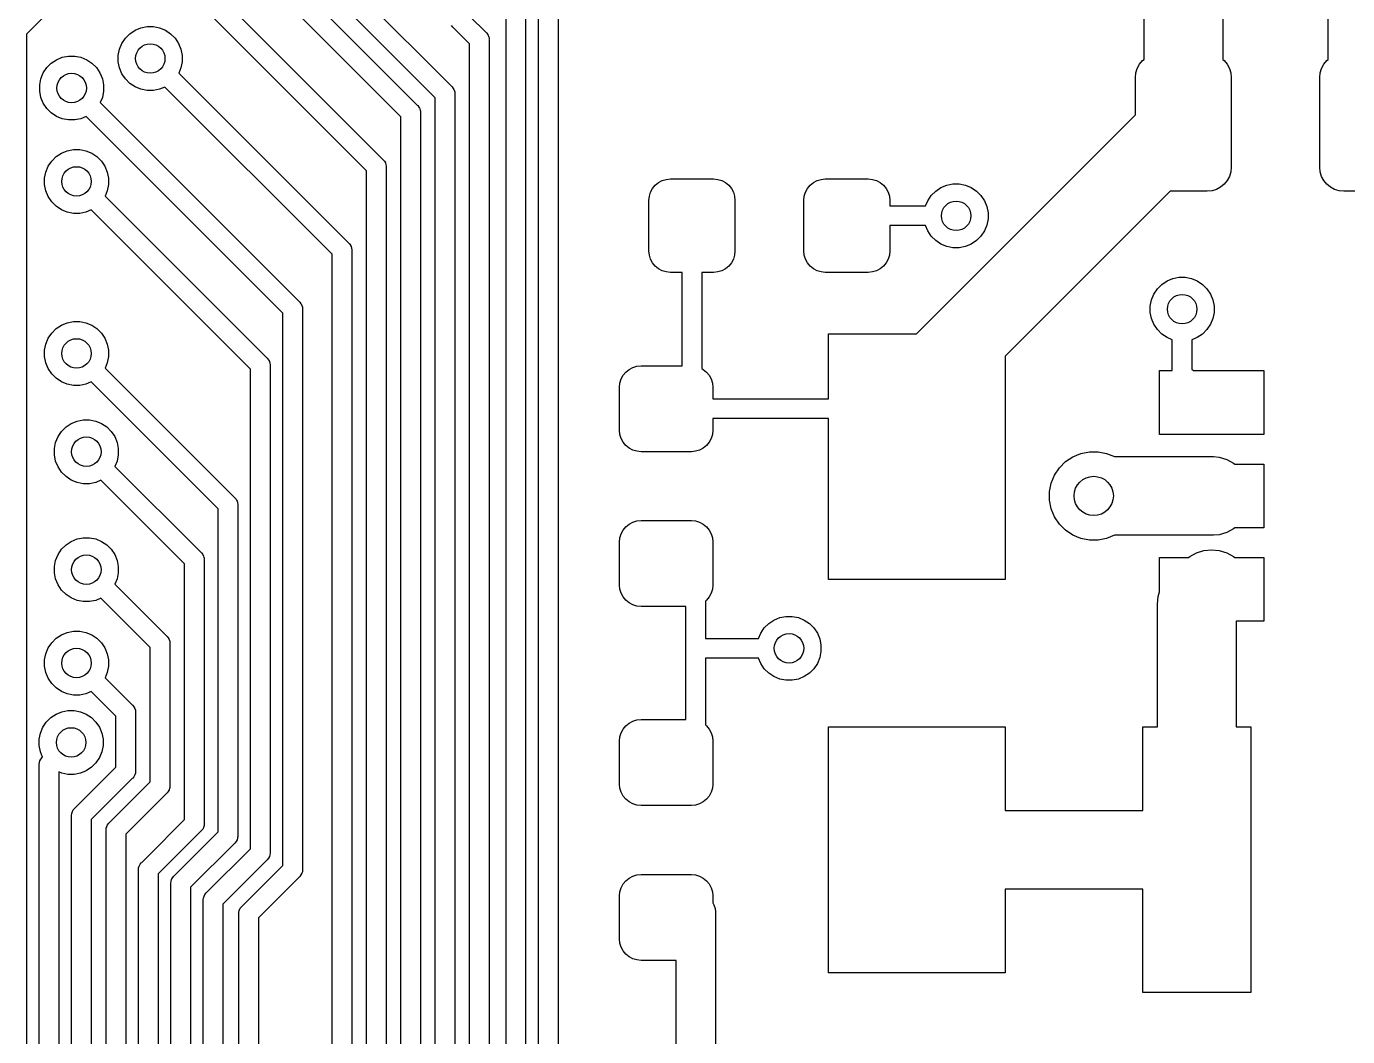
# Model space of a CAD drawing. Extents: x 1 to 84, y 1 to 137.
# Drawn here: x 49.14 to 62.58, y 47 to 57.28 of the extents above; entities that cross this region are included whole.
import ezdxf

# ---------------------------------------------------------------- set-up
doc = ezdxf.new("R2010")
doc.units = 0
doc.layers.add('BLACK', color=7, linetype='CONTINUOUS')

msp = doc.modelspace()

# ---------------------------------------------------------------- linework, layer by layer
at = {"layer": 'BLACK', "linetype": 'CONTINUOUS'}
for p, q in [((52.7414, 60.8), (49.14, 57.1986)), ((54.02, 31.2114), (54.02, 58.3568)), ((54.22, 58.3933), (54.22, 31.1749)), ((51.7402, 57.8513), (53.1172, 56.4742)), ((54.35, 31.0414), (54.35, 57.8451)), ((54.55, 57.8086), (54.55, 31.0049)), ((50.8902, 57.8013), (52.7672, 55.9242)), ((52.95, 56.3586), (51.5987, 57.7098)), ((52.6, 55.8086), (50.7487, 57.6598)), ((52.5, 57.6318), (53.4672, 56.6646)), ((60.5125, 56.9418), (60.5125, 57.6582)), ((61.3125, 57.6582), (61.3125, 56.9418)), ((62.3875, 56.9418), (62.3875, 57.5428)), ((53.3, 56.549), (52.3328, 57.5162)), ((50.3052, 57.2625), (50.368, 57.275)), ((50.368, 57.275), (50.432, 57.275)), ((50.432, 57.275), (50.4948, 57.2625)), ((53.4789, 57.2693), (53.4665, 57.2846)), ((53.4828, 57.2662), (53.4789, 57.2693)), ((53.65, 57.3818), (53.8172, 57.2146)), ((49.14, 57.1986), (49.14, 34.2614)), ((50.112, 57.1039), (50.1476, 57.1572)), ((50.1476, 57.1572), (50.1928, 57.2024)), ((50.1928, 57.2024), (50.2461, 57.238)), ((50.2461, 57.238), (50.3052, 57.2625)), ((50.4948, 57.2625), (50.5539, 57.238)), ((50.5539, 57.238), (50.6072, 57.2024)), ((50.6072, 57.2024), (50.6524, 57.1572)), ((50.6524, 57.1572), (50.688, 57.1039)), ((53.65, 57.099), (53.4828, 57.2662)), ((53.8172, 57.2146), (53.8211, 57.2114)), ((53.8211, 57.2114), (53.8335, 57.1962)), ((53.8335, 57.1962), (53.8361, 57.1914)), ((53.8361, 57.1914), (53.8428, 57.1788)), ((53.8428, 57.1788), (53.8468, 57.1658)), ((53.8468, 57.1658), (53.8486, 57.16)), ((53.8486, 57.16), (53.85, 57.1453)), ((53.85, 57.1453), (53.85, 57.1453)), ((53.85, 57.1453), (53.8505, 57.1404)), ((53.8505, 57.1404), (53.85, 57.1355)), ((53.85, 57.1355), (53.85, 31.3049)), ((50.075, 56.982), (50.0875, 57.0448)), ((50.0875, 57.0448), (50.112, 57.1039)), ((50.688, 57.1039), (50.7125, 57.0448)), ((50.7125, 57.0448), (50.725, 56.982)), ((53.65, 40.8328), (53.65, 57.099)), ((49.3476, 56.8572), (49.3928, 56.9024)), ((49.3928, 56.9024), (49.4461, 56.938)), ((49.4461, 56.938), (49.5052, 56.9625)), ((49.5052, 56.9625), (49.568, 56.975)), ((49.568, 56.975), (49.632, 56.975)), ((49.632, 56.975), (49.6948, 56.9625)), ((49.6948, 56.9625), (49.7539, 56.938)), ((49.7539, 56.938), (49.8072, 56.9024)), ((49.8072, 56.9024), (49.8524, 56.8572)), ((50.075, 56.918), (50.075, 56.982)), ((50.0875, 56.8552), (50.075, 56.918)), ((50.725, 56.918), (50.7125, 56.8552)), ((50.725, 56.982), (50.725, 56.918)), ((60.4436, 56.8495), (60.4661, 56.8917)), ((60.4661, 56.8917), (60.4964, 56.9286)), ((60.4964, 56.9286), (60.5125, 56.9418)), ((61.3125, 56.9418), (61.3286, 56.9286)), ((61.3286, 56.9286), (61.3589, 56.8917)), ((61.3589, 56.8917), (61.3814, 56.8495)), ((62.3186, 56.8495), (62.3411, 56.8917)), ((62.3411, 56.8917), (62.3714, 56.9286)), ((62.3714, 56.9286), (62.3875, 56.9418)), ((49.275, 56.682), (49.2875, 56.7448)), ((49.2875, 56.7448), (49.312, 56.8039)), ((49.312, 56.8039), (49.3476, 56.8572)), ((49.8524, 56.8572), (49.888, 56.8039)), ((49.888, 56.8039), (49.9125, 56.7448)), ((49.9125, 56.7448), (49.925, 56.682)), ((50.112, 56.7961), (50.0875, 56.8552)), ((50.1476, 56.7428), (50.112, 56.7961)), ((50.1928, 56.6976), (50.1476, 56.7428)), ((50.7125, 56.8552), (50.6902, 56.8013)), ((50.6902, 56.8013), (52.4172, 55.0742)), ((60.425, 56.7562), (60.4297, 56.8038)), ((60.425, 56.3782), (60.425, 56.7562)), ((60.4297, 56.8038), (60.4436, 56.8495)), ((61.3814, 56.8495), (61.3953, 56.8038)), ((61.3953, 56.8038), (61.4, 56.7562)), ((61.4, 56.7562), (61.4, 55.8438)), ((62.3, 56.7562), (62.3047, 56.8038)), ((62.3, 55.8438), (62.3, 56.7562)), ((62.3047, 56.8038), (62.3186, 56.8495)), ((49.275, 56.618), (49.275, 56.682)), ((49.2875, 56.5552), (49.275, 56.618)), ((49.925, 56.618), (49.9125, 56.5552)), ((49.925, 56.682), (49.925, 56.618)), ((50.2461, 56.662), (50.1928, 56.6976)), ((50.3052, 56.6375), (50.2461, 56.662)), ((50.368, 56.625), (50.3052, 56.6375)), ((50.432, 56.625), (50.368, 56.625)), ((50.4948, 56.6375), (50.432, 56.625)), ((50.5487, 56.6598), (50.4948, 56.6375)), ((52.25, 54.9586), (50.5487, 56.6598)), ((53.4672, 56.6646), (53.4711, 56.6614)), ((53.4711, 56.6614), (53.4835, 56.6462)), ((53.4835, 56.6462), (53.49, 56.6342)), ((53.49, 56.6342), (53.4928, 56.6288)), ((53.4928, 56.6288), (53.4986, 56.61)), ((53.4986, 56.61), (53.5005, 56.5904)), ((49.312, 56.4961), (49.2875, 56.5552)), ((49.3476, 56.4428), (49.312, 56.4961)), ((49.9125, 56.5552), (49.8902, 56.5013)), ((49.8902, 56.5013), (51.9172, 54.4742)), ((53.1172, 56.4742), (53.1211, 56.4711)), ((53.1211, 56.4711), (53.1335, 56.4558)), ((53.3, 31.4414), (53.3, 56.549)), ((53.5005, 56.5904), (53.5, 56.5855)), ((53.5, 56.5855), (53.5, 31.4049)), ((49.3928, 56.3976), (49.3476, 56.4428)), ((49.4461, 56.362), (49.3928, 56.3976)), ((49.5052, 56.3375), (49.4461, 56.362)), ((49.568, 56.325), (49.5052, 56.3375)), ((49.6948, 56.3375), (49.632, 56.325)), ((49.7487, 56.3598), (49.6948, 56.3375)), ((51.75, 54.3586), (49.7487, 56.3598)), ((52.95, 31.5914), (52.95, 56.3586)), ((53.1335, 56.4558), (53.1386, 56.4464)), ((53.1386, 56.4464), (53.1428, 56.4385)), ((53.1428, 56.4385), (53.1482, 56.4209)), ((53.1482, 56.4209), (53.1486, 56.4196)), ((53.1486, 56.4196), (53.15, 56.4049)), ((53.15, 56.4049), (53.15, 56.4049)), ((53.15, 56.4049), (53.1505, 56.4)), ((53.1505, 56.4), (53.15, 56.3951)), ((53.15, 56.3951), (53.15, 31.5549)), ((58.1968, 54.15), (60.425, 56.3782)), ((49.632, 56.325), (49.568, 56.325)), ((49.3976, 55.9072), (49.4428, 55.9524)), ((49.4428, 55.9524), (49.4961, 55.988)), ((49.4961, 55.988), (49.5552, 56.0125)), ((49.5552, 56.0125), (49.618, 56.025)), ((49.618, 56.025), (49.682, 56.025)), ((49.682, 56.025), (49.7448, 56.0125)), ((49.7448, 56.0125), (49.8039, 55.988)), ((49.8039, 55.988), (49.8572, 55.9524)), ((49.8572, 55.9524), (49.9024, 55.9072)), ((49.325, 55.732), (49.3375, 55.7948)), ((49.3375, 55.7948), (49.362, 55.8539)), ((49.362, 55.8539), (49.3976, 55.9072)), ((49.9024, 55.9072), (49.938, 55.8539)), ((49.938, 55.8539), (49.9625, 55.7948)), ((49.9625, 55.7948), (49.975, 55.732)), ((52.6, 32.0914), (52.6, 55.8086)), ((52.7672, 55.9242), (52.7711, 55.9211)), ((52.7711, 55.9211), (52.7742, 55.9172)), ((52.7742, 55.9172), (52.7742, 55.9172)), ((52.7742, 55.9172), (52.7749, 55.9164)), ((52.7749, 55.9164), (52.7835, 55.9058)), ((52.7835, 55.9058), (52.7928, 55.8885)), ((52.7928, 55.8885), (52.7986, 55.8696)), ((52.7986, 55.8696), (52.8, 55.8549)), ((52.8, 55.8549), (52.8, 55.8549)), ((52.8, 55.8549), (52.8005, 55.85)), ((52.8005, 55.85), (52.8, 55.8451)), ((52.8, 55.8451), (52.8, 32.0549)), ((61.3953, 55.7962), (61.3814, 55.7505)), ((61.4, 55.8438), (61.3953, 55.7962)), ((62.3047, 55.7962), (62.3, 55.8438)), ((62.3186, 55.7505), (62.3047, 55.7962)), ((49.325, 55.668), (49.325, 55.732)), ((49.3375, 55.6052), (49.325, 55.668)), ((49.975, 55.668), (49.9625, 55.6052)), ((49.975, 55.732), (49.975, 55.668)), ((55.5119, 55.6278), (55.5391, 55.6609)), ((55.5391, 55.6609), (55.5722, 55.6881)), ((55.5722, 55.6881), (55.61, 55.7083)), ((55.61, 55.7083), (55.6511, 55.7208)), ((55.6511, 55.7208), (55.6937, 55.725)), ((55.6937, 55.725), (56.1312, 55.725)), ((56.1312, 55.725), (56.1739, 55.7208)), ((56.1739, 55.7208), (56.215, 55.7083)), ((56.215, 55.7083), (56.2528, 55.6881)), ((56.2528, 55.6881), (56.2859, 55.6609)), ((56.2859, 55.6609), (56.3131, 55.6278)), ((57.0869, 55.6278), (57.1141, 55.6609)), ((57.1141, 55.6609), (57.1472, 55.6881)), ((57.1472, 55.6881), (57.185, 55.7083)), ((57.185, 55.7083), (57.2261, 55.7208)), ((57.2261, 55.7208), (57.2687, 55.725)), ((57.2687, 55.725), (57.7062, 55.725)), ((57.7062, 55.725), (57.7489, 55.7208)), ((57.7489, 55.7208), (57.79, 55.7083)), ((57.79, 55.7083), (57.8278, 55.6881)), ((57.8278, 55.6881), (57.8609, 55.6609)), ((57.8609, 55.6609), (57.8881, 55.6278)), ((58.4461, 55.638), (58.5052, 55.6625)), ((58.5052, 55.6625), (58.568, 55.675)), ((58.568, 55.675), (58.632, 55.675)), ((58.632, 55.675), (58.6948, 55.6625)), ((58.6948, 55.6625), (58.7539, 55.638)), ((61.3286, 55.6714), (61.2917, 55.6411)), ((61.3589, 55.7083), (61.3286, 55.6714)), ((61.3814, 55.7505), (61.3589, 55.7083)), ((62.3411, 55.7083), (62.3186, 55.7505)), ((62.3714, 55.6714), (62.3411, 55.7083)), ((62.4083, 55.6411), (62.3714, 55.6714)), ((49.362, 55.5461), (49.3375, 55.6052)), ((49.3976, 55.4928), (49.362, 55.5461)), ((49.9625, 55.6052), (49.9402, 55.5513)), ((49.9402, 55.5513), (51.5872, 53.9042)), ((55.475, 55.5062), (55.4792, 55.5489)), ((55.4792, 55.5489), (55.4917, 55.59)), ((55.4917, 55.59), (55.5119, 55.6278)), ((56.3131, 55.6278), (56.3333, 55.59)), ((56.3333, 55.59), (56.3458, 55.5489)), ((56.3458, 55.5489), (56.35, 55.5062)), ((57.05, 55.5062), (57.0542, 55.5489)), ((57.0542, 55.5489), (57.0667, 55.59)), ((57.0667, 55.59), (57.0869, 55.6278)), ((57.8881, 55.6278), (57.9083, 55.59)), ((57.9083, 55.59), (57.9208, 55.5489)), ((57.9208, 55.5489), (57.925, 55.5062)), ((58.312, 55.5039), (58.3476, 55.5572)), ((58.3476, 55.5572), (58.3928, 55.6024)), ((58.3928, 55.6024), (58.4461, 55.638)), ((58.7539, 55.638), (58.8072, 55.6024)), ((58.8072, 55.6024), (58.8524, 55.5572)), ((58.8524, 55.5572), (58.888, 55.5039)), ((60.7782, 55.6), (59.1, 53.9218)), ((61.1562, 55.6), (60.7782, 55.6)), ((61.2038, 55.6047), (61.1562, 55.6)), ((61.2495, 55.6186), (61.2038, 55.6047)), ((61.2917, 55.6411), (61.2495, 55.6186)), ((62.4505, 55.6186), (62.4083, 55.6411)), ((62.4962, 55.6047), (62.4505, 55.6186)), ((62.5437, 55.6), (62.4962, 55.6047)), ((63.0312, 55.6), (62.5437, 55.6)), ((49.4428, 55.4476), (49.3976, 55.4928)), ((49.4961, 55.412), (49.4428, 55.4476)), ((49.5552, 55.3875), (49.4961, 55.412)), ((49.618, 55.375), (49.5552, 55.3875)), ((49.7448, 55.3875), (49.682, 55.375)), ((49.7987, 55.4098), (49.7448, 55.3875)), ((51.42, 53.7886), (49.7987, 55.4098)), ((55.475, 54.9937), (55.475, 55.5062)), ((56.35, 55.5062), (56.35, 54.9937)), ((57.05, 54.9937), (57.05, 55.5062)), ((57.925, 55.5062), (57.925, 55.45)), ((57.925, 55.45), (58.2896, 55.45)), ((58.2896, 55.45), (58.312, 55.5039)), ((58.888, 55.5039), (58.9125, 55.4448)), ((58.9125, 55.4448), (58.925, 55.382)), ((49.682, 55.375), (49.618, 55.375)), ((58.9125, 55.2552), (58.888, 55.1961)), ((58.925, 55.318), (58.9125, 55.2552)), ((58.925, 55.382), (58.925, 55.318)), ((58.2896, 55.25), (57.925, 55.25)), ((57.925, 55.25), (57.925, 54.9937)), ((58.312, 55.1961), (58.2896, 55.25)), ((58.3476, 55.1428), (58.312, 55.1961)), ((58.3928, 55.0976), (58.3476, 55.1428)), ((58.8524, 55.1428), (58.8072, 55.0976)), ((58.888, 55.1961), (58.8524, 55.1428)), ((52.4172, 55.0742), (52.4211, 55.0711)), ((52.4211, 55.0711), (52.4242, 55.0672)), ((52.4242, 55.0672), (52.4242, 55.0672)), ((52.4242, 55.0672), (52.4271, 55.0636)), ((52.4271, 55.0636), (52.4335, 55.0558)), ((52.4335, 55.0558), (52.4428, 55.0385)), ((52.4428, 55.0385), (52.4486, 55.0196)), ((52.4486, 55.0196), (52.45, 55.0049)), ((52.45, 55.0049), (52.45, 55.0049)), ((52.45, 55.0049), (52.4505, 55)), ((52.4505, 55), (52.45, 54.9951)), ((52.45, 54.9951), (52.45, 32.5562)), ((55.4792, 54.9511), (55.475, 54.9937)), ((56.35, 54.9937), (56.3458, 54.9511)), ((57.0542, 54.9511), (57.05, 54.9937)), ((57.925, 54.9937), (57.9208, 54.9511)), ((58.4461, 55.062), (58.3928, 55.0976)), ((58.5052, 55.0375), (58.4461, 55.062)), ((58.568, 55.025), (58.5052, 55.0375)), ((58.632, 55.025), (58.568, 55.025)), ((58.6948, 55.0375), (58.632, 55.025)), ((58.7539, 55.062), (58.6948, 55.0375)), ((58.8072, 55.0976), (58.7539, 55.062)), ((52.25, 32.5928), (52.25, 54.9586)), ((55.4917, 54.91), (55.4792, 54.9511)), ((55.5119, 54.8722), (55.4917, 54.91)), ((55.5391, 54.8391), (55.5119, 54.8722)), ((56.3131, 54.8722), (56.2859, 54.8391)), ((56.3333, 54.91), (56.3131, 54.8722)), ((56.3458, 54.9511), (56.3333, 54.91)), ((57.0667, 54.91), (57.0542, 54.9511)), ((57.0869, 54.8722), (57.0667, 54.91)), ((57.1141, 54.8391), (57.0869, 54.8722)), ((57.8881, 54.8722), (57.8609, 54.8391)), ((57.9083, 54.91), (57.8881, 54.8722)), ((57.9208, 54.9511), (57.9083, 54.91)), ((55.5722, 54.8119), (55.5391, 54.8391)), ((55.61, 54.7917), (55.5722, 54.8119)), ((55.6511, 54.7792), (55.61, 54.7917)), ((55.6937, 54.775), (55.6511, 54.7792)), ((55.8125, 54.775), (55.6937, 54.775)), ((55.8125, 53.825), (55.8125, 54.775)), ((56.1312, 54.775), (56.0125, 54.775)), ((56.0125, 54.775), (56.0125, 53.7963)), ((56.1739, 54.7792), (56.1312, 54.775)), ((56.215, 54.7917), (56.1739, 54.7792)), ((56.2528, 54.8119), (56.215, 54.7917)), ((56.2859, 54.8391), (56.2528, 54.8119)), ((57.1472, 54.8119), (57.1141, 54.8391)), ((57.185, 54.7917), (57.1472, 54.8119)), ((57.2261, 54.7792), (57.185, 54.7917)), ((57.2687, 54.775), (57.2261, 54.7792)), ((57.7062, 54.775), (57.2687, 54.775)), ((57.7489, 54.7792), (57.7062, 54.775)), ((57.79, 54.7917), (57.7489, 54.7792)), ((57.8278, 54.8119), (57.79, 54.7917)), ((57.8609, 54.8391), (57.8278, 54.8119)), ((60.8052, 54.7125), (60.868, 54.725)), ((60.868, 54.725), (60.932, 54.725)), ((60.932, 54.725), (60.9948, 54.7125)), ((60.612, 54.5539), (60.6476, 54.6072)), ((60.6476, 54.6072), (60.6928, 54.6524)), ((60.6928, 54.6524), (60.7461, 54.688)), ((60.7461, 54.688), (60.8052, 54.7125)), ((60.9948, 54.7125), (61.0539, 54.688)), ((61.0539, 54.688), (61.1072, 54.6524)), ((61.1072, 54.6524), (61.1524, 54.6072)), ((61.1524, 54.6072), (61.188, 54.5539)), ((51.9172, 54.4742), (51.9211, 54.4711)), ((51.9211, 54.4711), (51.9335, 54.4558)), ((51.9335, 54.4558), (51.9344, 54.4542)), ((51.9344, 54.4542), (51.9428, 54.4385)), ((60.575, 54.432), (60.5875, 54.4948)), ((60.5875, 54.4948), (60.612, 54.5539)), ((61.188, 54.5539), (61.2125, 54.4948)), ((61.2125, 54.4948), (61.225, 54.432)), ((51.75, 48.7414), (51.75, 54.3586)), ((51.9428, 54.4385), (51.9486, 54.4196)), ((51.9486, 54.4196), (51.9505, 54.4)), ((51.9505, 54.4), (51.95, 54.3951)), ((51.95, 54.3951), (51.95, 48.7049)), ((60.575, 54.368), (60.575, 54.432)), ((60.5875, 54.3052), (60.575, 54.368)), ((61.225, 54.368), (61.2125, 54.3052)), ((61.225, 54.432), (61.225, 54.368)), ((49.3976, 54.1572), (49.4428, 54.2024)), ((49.4428, 54.2024), (49.4961, 54.238)), ((49.4961, 54.238), (49.5552, 54.2625)), ((49.5552, 54.2625), (49.618, 54.275)), ((49.618, 54.275), (49.682, 54.275)), ((49.682, 54.275), (49.7448, 54.2625)), ((49.7448, 54.2625), (49.8039, 54.238)), ((49.8039, 54.238), (49.8572, 54.2024)), ((49.8572, 54.2024), (49.9024, 54.1572)), ((60.612, 54.2461), (60.5875, 54.3052)), ((60.6476, 54.1928), (60.612, 54.2461)), ((60.6928, 54.1476), (60.6476, 54.1928)), ((61.1524, 54.1928), (61.1072, 54.1476)), ((61.188, 54.2461), (61.1524, 54.1928)), ((61.2125, 54.3052), (61.188, 54.2461)), ((49.325, 53.982), (49.3375, 54.0448)), ((49.3375, 54.0448), (49.362, 54.1039)), ((49.362, 54.1039), (49.3976, 54.1572)), ((49.9024, 54.1572), (49.938, 54.1039)), ((49.938, 54.1039), (49.9625, 54.0448)), ((49.9625, 54.0448), (49.975, 53.982)), ((57.3, 53.4875), (57.3, 54.15)), ((57.3, 54.15), (58.1968, 54.15)), ((60.7461, 54.112), (60.6928, 54.1476)), ((60.8, 54.0896), (60.7461, 54.112)), ((60.8, 53.775), (60.8, 54.0896)), ((61.0539, 54.112), (61, 54.0896)), ((61, 54.0896), (61, 53.7914)), ((61.1072, 54.1476), (61.0539, 54.112)), ((49.325, 53.918), (49.325, 53.982)), ((49.3375, 53.8552), (49.325, 53.918)), ((49.975, 53.918), (49.9625, 53.8552)), ((49.975, 53.982), (49.975, 53.918)), ((59.1, 53.9218), (59.1, 51.65)), ((49.362, 53.7961), (49.3375, 53.8552)), ((49.3976, 53.7428), (49.362, 53.7961)), ((49.9625, 53.8552), (49.9402, 53.8013)), ((49.9402, 53.8013), (51.2572, 52.4842)), ((51.42, 48.9114), (51.42, 53.7886)), ((51.5872, 53.9042), (51.591, 53.9011)), ((51.591, 53.9011), (51.6035, 53.8858)), ((51.6035, 53.8858), (51.6079, 53.8777)), ((51.6079, 53.8777), (51.6128, 53.8685)), ((51.6128, 53.8685), (51.6178, 53.8519)), ((51.6178, 53.8519), (51.6185, 53.8496)), ((51.6185, 53.8496), (51.62, 53.8349)), ((51.62, 53.8349), (51.62, 53.8349)), ((51.62, 53.8349), (51.6205, 53.83)), ((51.6205, 53.83), (51.62, 53.8251)), ((51.62, 53.8251), (51.62, 48.8749)), ((55.2391, 53.7609), (55.2722, 53.7881)), ((55.2722, 53.7881), (55.31, 53.8083)), ((55.31, 53.8083), (55.3511, 53.8208)), ((55.3511, 53.8208), (55.3937, 53.825)), ((55.3937, 53.825), (55.8125, 53.825)), ((56.0125, 53.7963), (56.0278, 53.7881)), ((56.0278, 53.7881), (56.0609, 53.7609)), ((60.67, 53.125), (60.67, 53.775)), ((60.67, 53.775), (60.8, 53.775)), ((61, 53.7914), (61.0164, 53.775)), ((61.0164, 53.775), (61.73, 53.775)), ((61.73, 53.775), (61.73, 53.125)), ((49.4428, 53.6976), (49.3976, 53.7428)), ((49.4961, 53.662), (49.4428, 53.6976)), ((49.5552, 53.6375), (49.4961, 53.662)), ((49.7987, 53.6598), (49.7448, 53.6375)), ((51.09, 52.3686), (49.7987, 53.6598)), ((55.175, 53.6062), (55.1792, 53.6489)), ((55.1792, 53.6489), (55.1917, 53.69)), ((55.1917, 53.69), (55.2119, 53.7278)), ((55.2119, 53.7278), (55.2391, 53.7609)), ((56.0609, 53.7609), (56.0881, 53.7278)), ((56.0881, 53.7278), (56.1083, 53.69)), ((56.1083, 53.69), (56.1208, 53.6489)), ((56.1208, 53.6489), (56.125, 53.6062)), ((49.618, 53.625), (49.5552, 53.6375)), ((49.682, 53.625), (49.618, 53.625)), ((49.7448, 53.6375), (49.682, 53.625)), ((55.175, 53.1687), (55.175, 53.6062)), ((56.125, 53.6062), (56.125, 53.4875)), ((56.125, 53.4875), (57.3, 53.4875)), ((49.5428, 53.2024), (49.5961, 53.238)), ((49.5961, 53.238), (49.6552, 53.2625)), ((49.6552, 53.2625), (49.718, 53.275)), ((49.718, 53.275), (49.782, 53.275)), ((49.782, 53.275), (49.8448, 53.2625)), ((49.8448, 53.2625), (49.9039, 53.238)), ((49.9039, 53.238), (49.9572, 53.2024)), ((57.3, 53.2875), (56.125, 53.2875)), ((56.125, 53.2875), (56.125, 53.1687)), ((57.3, 51.65), (57.3, 53.2875)), ((49.4375, 53.0448), (49.462, 53.1039)), ((49.462, 53.1039), (49.4976, 53.1572)), ((49.4976, 53.1572), (49.5428, 53.2024)), ((49.9572, 53.2024), (50.0024, 53.1572)), ((50.0024, 53.1572), (50.038, 53.1039)), ((50.038, 53.1039), (50.0625, 53.0448)), ((55.1792, 53.1261), (55.175, 53.1687)), ((55.1917, 53.085), (55.1792, 53.1261)), ((56.1208, 53.1261), (56.1083, 53.085)), ((56.125, 53.1687), (56.1208, 53.1261)), ((61.73, 53.125), (60.67, 53.125)), ((49.425, 52.982), (49.4375, 53.0448)), ((49.425, 52.918), (49.425, 52.982)), ((50.0625, 53.0448), (50.075, 52.982)), ((50.075, 52.982), (50.075, 52.918)), ((55.2119, 53.0472), (55.1917, 53.085)), ((55.2391, 53.0141), (55.2119, 53.0472)), ((55.2722, 52.9869), (55.2391, 53.0141)), ((55.31, 52.9667), (55.2722, 52.9869)), ((56.0278, 52.9869), (55.99, 52.9667)), ((56.0609, 53.0141), (56.0278, 52.9869)), ((56.0881, 53.0472), (56.0609, 53.0141)), ((56.1083, 53.085), (56.0881, 53.0472)), ((49.4375, 52.8552), (49.425, 52.918)), ((49.462, 52.7961), (49.4375, 52.8552)), ((50.0625, 52.8552), (50.0402, 52.8013)), ((50.075, 52.918), (50.0625, 52.8552)), ((55.3511, 52.9542), (55.31, 52.9667)), ((55.3937, 52.95), (55.3511, 52.9542)), ((55.9062, 52.95), (55.3937, 52.95)), ((55.9489, 52.9542), (55.9062, 52.95)), ((55.99, 52.9667), (55.9489, 52.9542)), ((59.6505, 52.7869), (59.7131, 52.8495)), ((59.7131, 52.8495), (59.7868, 52.8988)), ((59.7868, 52.8988), (59.8687, 52.9327)), ((59.8687, 52.9327), (59.9557, 52.95)), ((59.9557, 52.95), (60.0443, 52.95)), ((60.0443, 52.95), (60.1313, 52.9327)), ((60.1313, 52.9327), (60.2102, 52.9)), ((60.2102, 52.9), (61.2196, 52.9)), ((61.2196, 52.9), (61.2784, 52.8942)), ((61.2784, 52.8942), (61.3538, 52.8713)), ((61.3538, 52.8713), (61.4233, 52.8342)), ((61.4233, 52.8342), (61.4345, 52.825)), ((49.4976, 52.7428), (49.462, 52.7961)), ((49.5428, 52.6976), (49.4976, 52.7428)), ((50.0402, 52.8013), (50.9172, 51.9242)), ((59.5673, 52.6313), (59.6012, 52.7132)), ((59.6012, 52.7132), (59.6505, 52.7869)), ((61.4345, 52.825), (61.73, 52.825)), ((61.73, 52.825), (61.73, 52.175)), ((49.5961, 52.662), (49.5428, 52.6976)), ((49.6552, 52.6375), (49.5961, 52.662)), ((49.718, 52.625), (49.6552, 52.6375)), ((49.782, 52.625), (49.718, 52.625)), ((49.8448, 52.6375), (49.782, 52.625)), ((49.8987, 52.6598), (49.8448, 52.6375)), ((50.75, 51.8086), (49.8987, 52.6598)), ((59.55, 52.5443), (59.5673, 52.6313)), ((51.2572, 52.4842), (51.261, 52.4811)), ((51.261, 52.4811), (51.2735, 52.4658)), ((51.2735, 52.4658), (51.2778, 52.4578)), ((51.2778, 52.4578), (51.2828, 52.4485)), ((51.2828, 52.4485), (51.2864, 52.4365)), ((51.2864, 52.4365), (51.2885, 52.4296)), ((51.2885, 52.4296), (51.29, 52.4149)), ((59.55, 52.4557), (59.55, 52.5443)), ((59.5673, 52.3687), (59.55, 52.4557)), ((51.09, 49.0814), (51.09, 52.3686)), ((51.29, 52.4149), (51.29, 52.4149)), ((51.29, 52.4149), (51.2905, 52.41)), ((51.2905, 52.41), (51.29, 52.4051)), ((51.29, 52.4051), (51.29, 49.0449)), ((59.6012, 52.2868), (59.5673, 52.3687)), ((55.2119, 52.1528), (55.2391, 52.1859)), ((55.2391, 52.1859), (55.2722, 52.2131)), ((55.2722, 52.2131), (55.31, 52.2333)), ((55.31, 52.2333), (55.3511, 52.2458)), ((55.3511, 52.2458), (55.3937, 52.25)), ((55.3937, 52.25), (55.9062, 52.25)), ((55.9062, 52.25), (55.9489, 52.2458)), ((55.9489, 52.2458), (55.99, 52.2333)), ((55.99, 52.2333), (56.0278, 52.2131)), ((56.0278, 52.2131), (56.0609, 52.1859)), ((56.0609, 52.1859), (56.0881, 52.1528)), ((59.6505, 52.2131), (59.6012, 52.2868)), ((59.7131, 52.1505), (59.6505, 52.2131)), ((61.4233, 52.1658), (61.3538, 52.1287)), ((61.4345, 52.175), (61.4233, 52.1658)), ((61.73, 52.175), (61.4345, 52.175)), ((49.5428, 52.0024), (49.5961, 52.038)), ((49.5961, 52.038), (49.6552, 52.0625)), ((49.6552, 52.0625), (49.718, 52.075)), ((49.718, 52.075), (49.782, 52.075)), ((49.782, 52.075), (49.8448, 52.0625)), ((49.8448, 52.0625), (49.9039, 52.038)), ((49.9039, 52.038), (49.9572, 52.0024)), ((55.175, 52.0312), (55.1792, 52.0739)), ((55.175, 51.5938), (55.175, 52.0312)), ((55.1792, 52.0739), (55.1917, 52.115)), ((55.1917, 52.115), (55.2119, 52.1528)), ((56.0881, 52.1528), (56.1083, 52.115)), ((56.1083, 52.115), (56.1208, 52.0739)), ((56.1208, 52.0739), (56.125, 52.0312)), ((56.125, 52.0312), (56.125, 51.5938)), ((59.7868, 52.1012), (59.7131, 52.1505)), ((59.8687, 52.0673), (59.7868, 52.1012)), ((59.9557, 52.05), (59.8687, 52.0673)), ((60.0443, 52.05), (59.9557, 52.05)), ((60.1313, 52.0673), (60.0443, 52.05)), ((60.2102, 52.1), (60.1313, 52.0673)), ((61.2196, 52.1), (60.2102, 52.1)), ((61.2784, 52.1058), (61.2196, 52.1)), ((61.3538, 52.1287), (61.2784, 52.1058)), ((49.4375, 51.8448), (49.462, 51.9039)), ((49.462, 51.9039), (49.4976, 51.9572)), ((49.4976, 51.9572), (49.5428, 52.0024)), ((49.9572, 52.0024), (50.0024, 51.9572)), ((50.0024, 51.9572), (50.038, 51.9039)), ((50.038, 51.9039), (50.0625, 51.8448)), ((50.9172, 51.9242), (50.9211, 51.9211)), ((50.9211, 51.9211), (50.9335, 51.9058)), ((50.9335, 51.9058), (50.9428, 51.8885)), ((60.9767, 51.8842), (61.0462, 51.9213)), ((61.0462, 51.9213), (61.1216, 51.9442)), ((61.1216, 51.9442), (61.2, 51.9519)), ((61.2, 51.9519), (61.2784, 51.9442)), ((61.2784, 51.9442), (61.3538, 51.9213)), ((61.3538, 51.9213), (61.4233, 51.8842)), ((49.425, 51.782), (49.4375, 51.8448)), ((49.425, 51.718), (49.425, 51.782)), ((50.0625, 51.8448), (50.075, 51.782)), ((50.075, 51.782), (50.075, 51.718)), ((50.75, 49.2081), (50.75, 51.8086)), ((50.9428, 51.8885), (50.9468, 51.8753)), ((50.9468, 51.8753), (50.9481, 51.8711)), ((50.9481, 51.8711), (50.9486, 51.8696)), ((50.9486, 51.8696), (50.95, 51.8549)), ((50.95, 51.8549), (50.95, 51.8549)), ((50.95, 51.8549), (50.9505, 51.85)), ((50.9505, 51.85), (50.95, 51.8451)), ((50.95, 51.8451), (50.95, 49.1716)), ((60.67, 51.5253), (60.67, 51.875)), ((60.67, 51.875), (60.9655, 51.875)), ((60.9655, 51.875), (60.9767, 51.8842)), ((61.4233, 51.8842), (61.4345, 51.875)), ((61.4345, 51.875), (61.73, 51.875)), ((61.73, 51.875), (61.73, 51.225)), ((49.4375, 51.6552), (49.425, 51.718)), ((49.462, 51.5961), (49.4375, 51.6552)), ((50.0625, 51.6552), (50.0402, 51.6013)), ((50.075, 51.718), (50.0625, 51.6552)), ((59.1, 51.65), (57.3, 51.65)), ((49.4976, 51.5428), (49.462, 51.5961)), ((49.5428, 51.4976), (49.4976, 51.5428)), ((49.5961, 51.462), (49.5428, 51.4976)), ((50.0402, 51.6013), (50.5672, 51.0742)), ((55.1792, 51.5511), (55.175, 51.5938)), ((55.1917, 51.51), (55.1792, 51.5511)), ((55.2119, 51.4722), (55.1917, 51.51)), ((56.1083, 51.51), (56.0881, 51.4722)), ((56.1208, 51.5511), (56.1083, 51.51)), ((56.125, 51.5938), (56.1208, 51.5511)), ((60.6558, 51.4784), (60.67, 51.5253)), ((49.6552, 51.4375), (49.5961, 51.462)), ((49.718, 51.425), (49.6552, 51.4375)), ((49.782, 51.425), (49.718, 51.425)), ((49.8448, 51.4375), (49.782, 51.425)), ((49.8987, 51.4598), (49.8448, 51.4375)), ((50.4, 50.9586), (49.8987, 51.4598)), ((55.2391, 51.4391), (55.2119, 51.4722)), ((55.2722, 51.4119), (55.2391, 51.4391)), ((55.31, 51.3917), (55.2722, 51.4119)), ((55.3511, 51.3792), (55.31, 51.3917)), ((55.3937, 51.375), (55.3511, 51.3792)), ((55.85, 51.375), (55.3937, 51.375)), ((55.85, 50.9549), (55.85, 51.375)), ((56.0609, 51.4391), (56.05, 51.4301)), ((56.05, 51.4301), (56.05, 51.05)), ((56.0881, 51.4722), (56.0609, 51.4391)), ((60.6481, 51.4), (60.6558, 51.4784)), ((60.65, 51.3803), (60.6481, 51.4)), ((60.65, 50.15), (60.65, 51.3803)), ((56.6928, 51.2024), (56.7461, 51.238)), ((56.7461, 51.238), (56.8052, 51.2625)), ((56.8052, 51.2625), (56.868, 51.275)), ((56.868, 51.275), (56.932, 51.275)), ((56.932, 51.275), (56.9948, 51.2625)), ((56.9948, 51.2625), (57.0539, 51.238)), ((57.0539, 51.238), (57.1072, 51.2024)), ((61.73, 51.225), (61.45, 51.225)), ((61.45, 51.225), (61.45, 50.15)), ((49.4428, 51.0524), (49.4961, 51.088)), ((49.4961, 51.088), (49.5552, 51.1125)), ((49.5552, 51.1125), (49.618, 51.125)), ((49.618, 51.125), (49.682, 51.125)), ((49.682, 51.125), (49.7448, 51.1125)), ((49.7448, 51.1125), (49.8039, 51.088)), ((49.8039, 51.088), (49.8572, 51.0524)), ((56.5896, 51.05), (56.612, 51.1039)), ((56.612, 51.1039), (56.6476, 51.1572)), ((56.6476, 51.1572), (56.6928, 51.2024)), ((57.1072, 51.2024), (57.1524, 51.1572)), ((57.1524, 51.1572), (57.188, 51.1039)), ((57.188, 51.1039), (57.2125, 51.0448)), ((49.3375, 50.8948), (49.362, 50.9539)), ((49.362, 50.9539), (49.3976, 51.0072)), ((49.3976, 51.0072), (49.4428, 51.0524)), ((49.8572, 51.0524), (49.9024, 51.0072)), ((49.9024, 51.0072), (49.938, 50.9539)), ((49.938, 50.9539), (49.9625, 50.8948)), ((50.4, 49.5914), (50.4, 50.9586)), ((50.5672, 51.0742), (50.5711, 51.0711)), ((50.5711, 51.0711), (50.5835, 51.0558)), ((50.5835, 51.0558), (50.5928, 51.0385)), ((50.5928, 51.0385), (50.5958, 51.0287)), ((50.5958, 51.0287), (50.5981, 51.0211)), ((50.5981, 51.0211), (50.5986, 51.0196)), ((50.5986, 51.0196), (50.6, 51.0049)), ((50.6, 51.0049), (50.6, 51.0049)), ((50.6, 51.0049), (50.6005, 51)), ((50.6005, 51), (50.6, 50.9951)), ((50.6, 50.9951), (50.6, 49.5549)), ((55.8495, 50.95), (55.85, 50.9549)), ((56.05, 51.05), (56.5896, 51.05)), ((57.2125, 51.0448), (57.225, 50.982)), ((57.225, 50.982), (57.225, 50.918)), ((49.325, 50.832), (49.3375, 50.8948)), ((49.325, 50.768), (49.325, 50.832)), ((49.9625, 50.8948), (49.975, 50.832)), ((49.975, 50.832), (49.975, 50.768)), ((55.85, 50.9451), (55.8495, 50.95)), ((55.85, 50.225), (55.85, 50.9451)), ((56.5896, 50.85), (56.05, 50.85)), ((56.05, 50.85), (56.05, 50.1699)), ((56.612, 50.7961), (56.5896, 50.85)), ((57.2125, 50.8552), (57.188, 50.7961)), ((57.225, 50.918), (57.2125, 50.8552)), ((49.3375, 50.7052), (49.325, 50.768)), ((49.362, 50.6461), (49.3375, 50.7052)), ((49.9625, 50.7052), (49.9402, 50.6513)), ((49.975, 50.768), (49.9625, 50.7052)), ((56.6476, 50.7428), (56.612, 50.7961)), ((56.6928, 50.6976), (56.6476, 50.7428)), ((56.7461, 50.662), (56.6928, 50.6976)), ((57.1072, 50.6976), (57.0539, 50.662)), ((57.1524, 50.7428), (57.1072, 50.6976)), ((57.188, 50.7961), (57.1524, 50.7428)), ((49.3976, 50.5928), (49.362, 50.6461)), ((49.4428, 50.5476), (49.3976, 50.5928)), ((49.4961, 50.512), (49.4428, 50.5476)), ((49.9402, 50.6513), (50.0492, 50.5422)), ((56.8052, 50.6375), (56.7461, 50.662)), ((56.868, 50.625), (56.8052, 50.6375)), ((56.932, 50.625), (56.868, 50.625)), ((56.9948, 50.6375), (56.932, 50.625)), ((57.0539, 50.662), (56.9948, 50.6375)), ((49.5552, 50.4875), (49.4961, 50.512)), ((49.618, 50.475), (49.5552, 50.4875)), ((49.682, 50.475), (49.618, 50.475)), ((49.7448, 50.4875), (49.682, 50.475)), ((49.7987, 50.5098), (49.7448, 50.4875)), ((49.9078, 50.4008), (49.7987, 50.5098)), ((50.0492, 50.5422), (50.0492, 50.5422)), ((50.0492, 50.5422), (50.2172, 50.3742)), ((49.3878, 50.2449), (49.441, 50.2805)), ((49.441, 50.2805), (49.5002, 50.305)), ((49.5002, 50.305), (49.563, 50.3175)), ((49.563, 50.3175), (49.627, 50.3175)), ((49.627, 50.3175), (49.6898, 50.305)), ((49.6898, 50.305), (49.7489, 50.2805)), ((49.7489, 50.2805), (49.8022, 50.2449)), ((50.05, 50.2586), (49.9078, 50.4008)), ((49.9078, 50.4008), (49.9078, 50.4008)), ((50.2172, 50.3742), (50.2211, 50.3711)), ((50.2211, 50.3711), (50.2242, 50.3672)), ((50.2242, 50.3672), (50.2335, 50.3558)), ((50.2335, 50.3558), (50.2428, 50.3385)), ((50.2428, 50.3385), (50.2428, 50.3385)), ((50.2428, 50.3385), (50.2486, 50.3196)), ((50.2486, 50.3196), (50.25, 50.3049)), ((50.25, 50.3049), (50.25, 50.3049)), ((50.25, 50.3049), (50.2505, 50.3)), ((50.2505, 50.3), (50.25, 50.2951)), ((50.25, 50.2951), (50.25, 49.7049)), ((49.2825, 50.0873), (49.307, 50.1464)), ((49.307, 50.1464), (49.3425, 50.1996)), ((49.3425, 50.1996), (49.3878, 50.2449)), ((49.8022, 50.2449), (49.8474, 50.1996)), ((49.8474, 50.1996), (49.883, 50.1464)), ((49.883, 50.1464), (49.9075, 50.0873)), ((50.05, 49.7414), (50.05, 50.2586)), ((55.2119, 50.1278), (55.2391, 50.1609)), ((55.2391, 50.1609), (55.2722, 50.1881)), ((55.2722, 50.1881), (55.31, 50.2083)), ((55.31, 50.2083), (55.3511, 50.2208)), ((55.3511, 50.2208), (55.3937, 50.225)), ((55.3937, 50.225), (55.85, 50.225)), ((56.05, 50.1699), (56.0609, 50.1609)), ((56.0609, 50.1609), (56.0881, 50.1278)), ((57.3, 47.65), (57.3, 50.15)), ((57.3, 50.15), (59.1, 50.15)), ((59.1, 50.15), (59.1, 49.3)), ((60.5, 49.3), (60.5, 50.15)), ((60.5, 50.15), (60.65, 50.15)), ((61.45, 50.15), (61.6, 50.15)), ((61.6, 50.15), (61.6, 47.45)), ((49.27, 50.0245), (49.2825, 50.0873)), ((49.27, 49.9604), (49.27, 50.0245)), ((49.9075, 50.0873), (49.92, 50.0245)), ((49.92, 50.0245), (49.92, 49.9604)), ((55.175, 50.0062), (55.1792, 50.0489)), ((55.1792, 50.0489), (55.1917, 50.09)), ((55.1917, 50.09), (55.2119, 50.1278)), ((56.0881, 50.1278), (56.1083, 50.09)), ((56.1083, 50.09), (56.1208, 50.0489)), ((56.1208, 50.0489), (56.125, 50.0062)), ((49.2825, 49.8977), (49.27, 49.9604)), ((49.3048, 49.8437), (49.2825, 49.8977)), ((49.9075, 49.8977), (49.883, 49.8385)), ((49.92, 49.9604), (49.9075, 49.8977)), ((55.175, 49.5687), (55.175, 50.0062)), ((56.125, 50.0062), (56.125, 49.5687)), ((49.2695, 49.7675), (49.27, 49.7723)), ((49.27, 49.7626), (49.2695, 49.7675)), ((49.27, 49.7724), (49.2714, 49.7871)), ((49.27, 49.7723), (49.27, 49.7724)), ((49.27, 33.8486), (49.27, 49.7626)), ((49.2714, 49.7871), (49.2772, 49.8059)), ((49.2772, 49.8059), (49.2864, 49.8233)), ((49.2864, 49.8233), (49.2989, 49.8385)), ((49.2989, 49.8385), (49.3028, 49.8416)), ((49.3028, 49.8416), (49.3048, 49.8437)), ((49.6328, 49.3242), (50.05, 49.7414)), ((49.8474, 49.7853), (49.8022, 49.74)), ((49.883, 49.8385), (49.8474, 49.7853)), ((49.5002, 49.6799), (49.47, 49.6925)), ((49.47, 49.6925), (49.47, 33.7785)), ((49.563, 49.6675), (49.5002, 49.6799)), ((49.627, 49.6675), (49.563, 49.6675)), ((49.6898, 49.6799), (49.627, 49.6675)), ((49.7489, 49.7044), (49.6898, 49.6799)), ((49.8022, 49.74), (49.7489, 49.7044)), ((50.2172, 49.6258), (49.8, 49.2086)), ((50.2211, 49.6289), (50.2172, 49.6258)), ((50.2335, 49.6442), (50.2211, 49.6289)), ((50.2428, 49.6615), (50.2335, 49.6442)), ((50.2486, 49.6804), (50.2428, 49.6615)), ((50.2428, 49.6615), (50.2428, 49.6615)), ((50.2505, 49.7), (50.2486, 49.6804)), ((50.25, 49.7049), (50.2505, 49.7)), ((49.9828, 49.1742), (50.4, 49.5914)), ((50.5672, 49.4758), (50.15, 49.0586)), ((50.5711, 49.4789), (50.5672, 49.4758)), ((50.5835, 49.4942), (50.5711, 49.4789)), ((50.5928, 49.5115), (50.5835, 49.4942)), ((50.5972, 49.5261), (50.5928, 49.5115)), ((50.5986, 49.5304), (50.5972, 49.5261)), ((50.5993, 49.5375), (50.5986, 49.5304)), ((50.6, 49.5451), (50.5993, 49.5375)), ((50.6, 49.5549), (50.6005, 49.55)), ((50.6005, 49.55), (50.6, 49.5451)), ((50.6, 49.5451), (50.6, 49.5451)), ((55.1792, 49.5261), (55.175, 49.5687)), ((55.1917, 49.485), (55.1792, 49.5261)), ((55.2119, 49.4472), (55.1917, 49.485)), ((56.1083, 49.485), (56.0881, 49.4472)), ((56.1208, 49.5261), (56.1083, 49.485)), ((56.125, 49.5687), (56.1208, 49.5261)), ((55.2391, 49.4141), (55.2119, 49.4472)), ((55.2722, 49.3869), (55.2391, 49.4141)), ((55.31, 49.3667), (55.2722, 49.3869)), ((55.3511, 49.3542), (55.31, 49.3667)), ((55.3937, 49.35), (55.3511, 49.3542)), ((55.9062, 49.35), (55.3937, 49.35)), ((55.9489, 49.3542), (55.9062, 49.35)), ((55.99, 49.3667), (55.9489, 49.3542)), ((56.0278, 49.3869), (55.99, 49.3667)), ((56.0609, 49.4141), (56.0278, 49.3869)), ((56.0881, 49.4472), (56.0609, 49.4141)), ((49.5995, 49.25), (49.6014, 49.2696)), ((49.6, 49.2451), (49.5995, 49.25)), ((49.6, 33.2414), (49.6, 49.2451)), ((49.6014, 49.2696), (49.6072, 49.2885)), ((49.6072, 49.2885), (49.6165, 49.3058)), ((49.6165, 49.3058), (49.6258, 49.3172)), ((49.6258, 49.3172), (49.6289, 49.3211)), ((49.6289, 49.3211), (49.6328, 49.3242)), ((49.8, 49.2086), (49.8, 33.2049)), ((50.3708, 48.8289), (50.75, 49.2081)), ((59.1, 49.3), (60.5, 49.3)), ((49.9495, 49.1), (49.95, 49.1049)), ((49.95, 49.0951), (49.9495, 49.1)), ((49.95, 49.1049), (49.9514, 49.1196)), ((49.95, 49.1049), (49.95, 49.1049)), ((49.95, 32.981), (49.95, 49.0951)), ((49.9514, 49.1196), (49.9572, 49.1385)), ((49.9572, 49.1385), (49.9665, 49.1558)), ((49.9665, 49.1558), (49.9789, 49.1711)), ((49.9789, 49.1711), (49.9828, 49.1742)), ((50.9172, 49.0925), (50.5122, 48.6875)), ((50.6428, 48.6342), (51.09, 49.0814)), ((50.9211, 49.0957), (50.9172, 49.0925)), ((50.9335, 49.1109), (50.9211, 49.0957)), ((50.9402, 49.1233), (50.9335, 49.1109)), ((50.9428, 49.1283), (50.9402, 49.1233)), ((50.9486, 49.1471), (50.9428, 49.1283)), ((50.949, 49.1514), (50.9486, 49.1471)), ((50.95, 49.1618), (50.949, 49.1514)), ((50.95, 49.1716), (50.9505, 49.1667)), ((50.9505, 49.1667), (50.95, 49.1618)), ((50.95, 49.1618), (50.95, 49.1618)), ((50.15, 49.0586), (50.15, 32.9445)), ((51.2572, 48.9658), (50.81, 48.5186)), ((51.261, 48.9689), (51.2572, 48.9658)), ((51.2735, 48.9842), (51.261, 48.9689)), ((51.2828, 49.0015), (51.2735, 48.9842)), ((51.2878, 49.018), (51.2828, 49.0015)), ((51.2885, 49.0204), (51.2878, 49.018)), ((51.2889, 49.024), (51.2885, 49.0204)), ((51.29, 49.0351), (51.2889, 49.024)), ((51.29, 49.0449), (51.2905, 49.04)), ((51.2905, 49.04), (51.29, 49.0351)), ((51.29, 49.0351), (51.29, 49.0351)), ((50.3128, 48.7709), (50.3708, 48.8289)), ((50.9728, 48.4642), (51.42, 48.9114)), ((51.6035, 48.8142), (51.591, 48.7989)), ((51.6128, 48.8315), (51.6035, 48.8142)), ((51.6168, 48.8447), (51.6128, 48.8315)), ((51.6185, 48.8504), (51.6168, 48.8447)), ((51.6205, 48.87), (51.6185, 48.8504)), ((51.62, 48.8749), (51.6205, 48.87)), ((50.2795, 48.6967), (50.28, 48.7016)), ((50.28, 48.6918), (50.2795, 48.6967)), ((50.28, 48.7016), (50.2815, 48.7163)), ((50.28, 48.7016), (50.28, 48.7016)), ((50.28, 32.8443), (50.28, 48.6918)), ((50.2815, 48.7163), (50.2872, 48.7352)), ((50.2872, 48.7352), (50.2965, 48.7525)), ((50.2965, 48.7525), (50.309, 48.7678)), ((50.309, 48.7678), (50.3128, 48.7709)), ((50.5122, 48.6875), (50.48, 48.6553)), ((51.5872, 48.7958), (51.14, 48.3486)), ((51.3328, 48.3242), (51.75, 48.7414)), ((51.591, 48.7989), (51.5872, 48.7958)), ((51.9477, 48.6777), (51.9428, 48.6615)), ((51.9486, 48.6804), (51.9477, 48.6777)), ((51.9489, 48.6837), (51.9486, 48.6804)), ((51.95, 48.6951), (51.9489, 48.6837)), ((51.95, 48.7049), (51.9505, 48.7)), ((51.9505, 48.7), (51.95, 48.6951)), ((51.95, 48.6951), (51.95, 48.6951)), ((50.48, 48.6553), (50.48, 32.8078)), ((50.6095, 48.56), (50.6115, 48.5796)), ((50.61, 48.5551), (50.6095, 48.56)), ((50.61, 48.5316), (50.61, 48.5551)), ((50.61, 32.7076), (50.61, 48.5316)), ((50.61, 48.5316), (50.61, 48.5316)), ((50.6115, 48.5796), (50.6172, 48.5985)), ((50.6172, 48.5985), (50.6264, 48.6158)), ((50.6264, 48.6158), (50.6265, 48.6158)), ((50.6265, 48.6158), (50.639, 48.6311)), ((50.639, 48.6311), (50.6428, 48.6342)), ((51.9172, 48.6258), (51.5, 48.2086)), ((51.9211, 48.6289), (51.9172, 48.6258)), ((51.9335, 48.6442), (51.9211, 48.6289)), ((51.9428, 48.6615), (51.9335, 48.6442)), ((55.1917, 48.515), (55.2119, 48.5528)), ((55.2119, 48.5528), (55.2391, 48.5859)), ((55.2391, 48.5859), (55.2722, 48.6131)), ((55.2722, 48.6131), (55.31, 48.6333)), ((55.31, 48.6333), (55.3511, 48.6458)), ((55.3511, 48.6458), (55.3937, 48.65)), ((55.3937, 48.65), (55.9062, 48.65)), ((55.9062, 48.65), (55.9489, 48.6458)), ((55.9489, 48.6458), (55.99, 48.6333)), ((55.99, 48.6333), (56.0278, 48.6131)), ((56.0278, 48.6131), (56.0609, 48.5859)), ((56.0609, 48.5859), (56.0881, 48.5528)), ((56.0881, 48.5528), (56.1083, 48.515)), ((50.81, 48.5186), (50.81, 32.6711)), ((50.94, 48.3949), (50.9415, 48.4096)), ((50.9415, 48.4096), (50.9472, 48.4285)), ((50.9472, 48.4285), (50.9565, 48.4459)), ((50.9565, 48.4459), (50.969, 48.4611)), ((50.969, 48.4611), (50.9728, 48.4642)), ((55.175, 48.4312), (55.1792, 48.4739)), ((55.175, 47.9937), (55.175, 48.4312)), ((55.1792, 48.4739), (55.1917, 48.515)), ((56.1083, 48.515), (56.1208, 48.4739)), ((56.1208, 48.4739), (56.125, 48.4312)), ((56.125, 48.4312), (56.125, 48.3594)), ((60.5, 48.5), (59.1, 48.5)), ((59.1, 48.5), (59.1, 47.65)), ((60.5, 47.45), (60.5, 48.5)), ((50.9395, 48.39), (50.94, 48.3949)), ((50.94, 48.3851), (50.9395, 48.39)), ((50.94, 48.3949), (50.94, 48.3949)), ((50.94, 32.5709), (50.94, 48.3851)), ((51.14, 48.3486), (51.14, 32.5344)), ((51.3, 48.2549), (51.3014, 48.2696)), ((51.3014, 48.2696), (51.3023, 48.2723)), ((51.3023, 48.2723), (51.3042, 48.2788)), ((51.3042, 48.2788), (51.3072, 48.2885)), ((51.3072, 48.2885), (51.3165, 48.3058)), ((51.3165, 48.3058), (51.3289, 48.3211)), ((51.3289, 48.3211), (51.3328, 48.3242)), ((56.125, 48.3594), (56.1357, 48.3394)), ((56.1357, 48.3394), (56.1471, 48.3017)), ((56.1471, 48.3017), (56.15, 48.2723)), ((56.15, 48.2723), (56.15, 45.8598)), ((51.2995, 48.25), (51.3, 48.2549)), ((51.3, 48.2451), (51.2995, 48.25)), ((51.3, 48.2549), (51.3, 48.2549)), ((51.3, 32.4642), (51.3, 48.2451)), ((51.5, 48.2086), (51.5, 32.4276)), ((55.1792, 47.9511), (55.175, 47.9937)), ((55.1917, 47.91), (55.1792, 47.9511)), ((55.2119, 47.8722), (55.1917, 47.91)), ((55.2391, 47.8391), (55.2119, 47.8722)), ((55.2722, 47.8119), (55.2391, 47.8391)), ((55.31, 47.7917), (55.2722, 47.8119)), ((55.3511, 47.7792), (55.31, 47.7917)), ((55.3937, 47.775), (55.3511, 47.7792)), ((55.75, 47.775), (55.3937, 47.775)), ((55.75, 45.9328), (55.75, 47.775)), ((59.1, 47.65), (57.3, 47.65)), ((61.6, 47.45), (60.5, 47.45))]:
    msp.add_line(p, q, dxfattribs=at)
at = {"layer": 'BLACK'}
for centre, radius in [((50.4, 56.95), 0.15), ((49.6, 56.65), 0.15), ((49.65, 55.7), 0.15), ((58.6, 55.35), 0.15), ((60.9, 54.4), 0.15), ((49.65, 53.95), 0.15), ((49.75, 52.95), 0.15), ((60, 52.5), 0.2), ((49.75, 51.75), 0.15), ((56.9, 50.95), 0.15), ((49.65, 50.8), 0.15), ((49.595, 49.9925), 0.15)]:
    msp.add_circle(centre, radius, dxfattribs=at)

doc.saveas('drawing.dxf')
